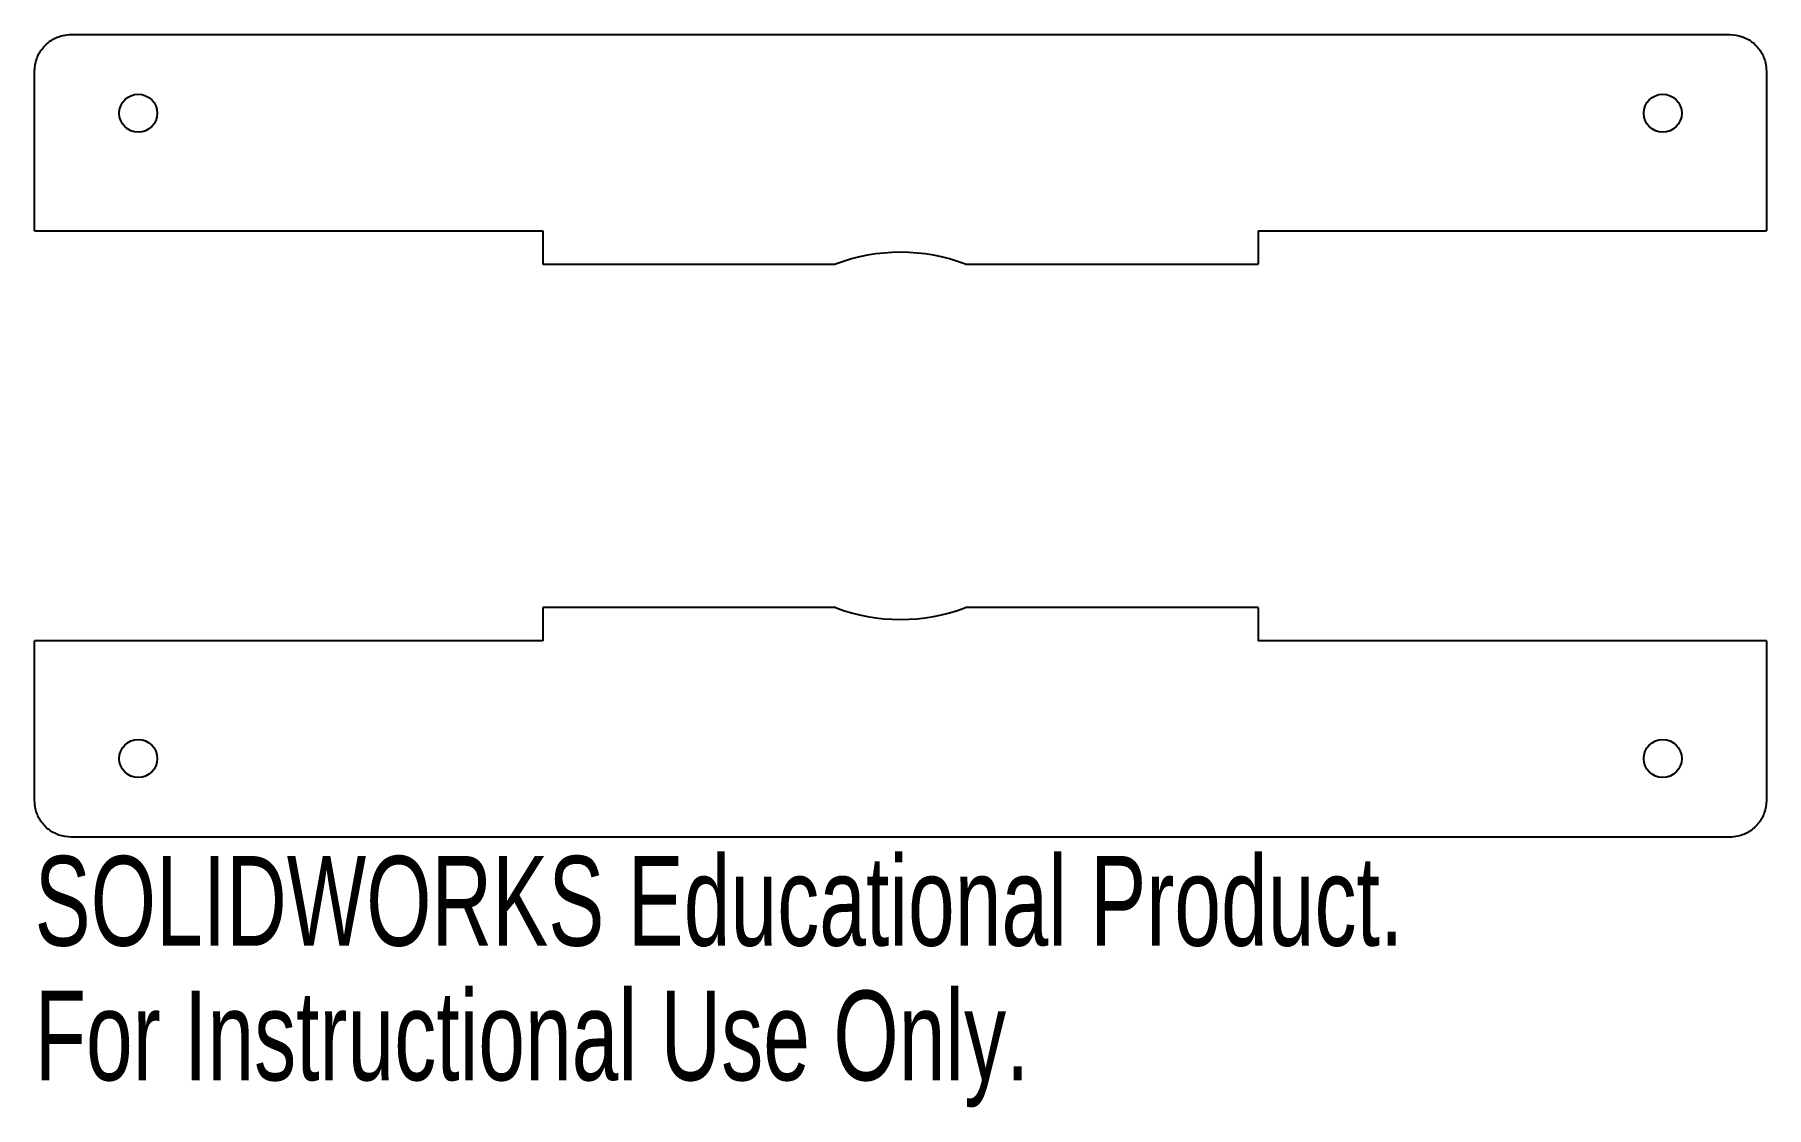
# Model space of a CAD drawing. Header units: millimetres. Extents: x -46.6 to 46.6, y -36.2 to 21.6.
import ezdxf

# ---------------------------------------------------------------- set-up
doc = ezdxf.new("R2010")
doc.units = ezdxf.units.MM
doc.styles.add('SLDTEXTSTYLE0', font='TXT', dxfattribs={"width": 0.7})

msp = doc.modelspace()

# ---------------------------------------------------------------- linework, layer by layer
at = {"color": 7, "linetype": 'Continuous', "lineweight": 25}
for p, q in [((-44.648, 21.616), (44.648, 21.616)), ((-46.616, 11.049), (-46.616, 19.648)), ((-46.616, 11.049), (-19.25, 11.049)), ((-19.25, 11.049), (-19.25, 9.25)), ((19.25, 11.049), (19.25, 9.25)), ((19.25, 11.049), (46.616, 11.049)), ((-19.25, 9.25), (-3.5, 9.25)), ((3.5, 9.25), (19.25, 9.25)), ((-3.5, -9.25), (-19.25, -9.25)), ((-19.25, -9.25), (-19.25, -11.049)), ((19.25, -9.25), (3.5, -9.25)), ((19.25, -9.25), (19.25, -11.049)), ((-19.25, -11.049), (-46.616, -11.049)), ((-46.616, -19.648), (-46.616, -11.049)), ((46.616, -11.049), (19.25, -11.049)), ((44.648, -21.616), (-44.648, -21.616))]:
    msp.add_line(p, q, dxfattribs=at)
for centre in [(-41.039, 17.382), (41.039, 17.382), (-41.039, -17.382), (41.039, -17.382)]:
    msp.add_circle(centre, 1.025, dxfattribs=at)
for start, end in [(69.27475, 110.72525), (249.27475, 290.72525)]:
    msp.add_arc((0, 0), 9.89, start, end, dxfattribs=at)
for points in [[(-46.616, 19.648), (-46.616, 19.87), (-46.578, 20.095), (-46.505, 20.305), (-46.432, 20.515), (-46.321, 20.715), (-46.182, 20.889), (-46.045, 21.059), (-45.876, 21.208), (-45.69, 21.322), (-45.505, 21.436), (-45.298, 21.52), (-45.087, 21.568), (-44.943, 21.6), (-44.795, 21.616), (-44.648, 21.616)], [(44.648, 21.616), (44.87, 21.616), (45.095, 21.578), (45.305, 21.505), (45.515, 21.432), (45.715, 21.321), (45.889, 21.182), (46.059, 21.045), (46.208, 20.876), (46.322, 20.69), (46.436, 20.505), (46.52, 20.298), (46.568, 20.087), (46.6, 19.943), (46.616, 19.795), (46.616, 19.648)], [(-44.648, -21.616), (-44.87, -21.616), (-45.095, -21.578), (-45.305, -21.505), (-45.515, -21.432), (-45.715, -21.321), (-45.889, -21.182), (-46.059, -21.045), (-46.208, -20.876), (-46.322, -20.69), (-46.436, -20.505), (-46.52, -20.298), (-46.568, -20.087), (-46.6, -19.943), (-46.616, -19.795), (-46.616, -19.648)], [(46.616, -19.648), (46.616, -19.87), (46.578, -20.095), (46.505, -20.305), (46.432, -20.515), (46.321, -20.715), (46.182, -20.889), (46.045, -21.059), (45.876, -21.208), (45.69, -21.322), (45.505, -21.436), (45.298, -21.52), (45.087, -21.568), (44.943, -21.6), (44.795, -21.616), (44.648, -21.616)]]:
    msp.add_open_spline(points, degree=3, knots=[0, 0, 0, 0, 0.000666515, 0.000666515, 0.000666515, 0.00133387, 0.00133387, 0.00133387, 0.00198984, 0.00198984, 0.00198984, 0.002640937, 0.002640937, 0.002640937, 0.003078689, 0.003078689, 0.003078689, 0.003078689], dxfattribs=at)
for points in [[(46.616, 19.648), (46.616, 16.782), (46.616, 13.915), (46.616, 11.049)], [(46.616, -11.049), (46.616, -13.915), (46.616, -16.782), (46.616, -19.648)]]:
    msp.add_open_spline(points, degree=3, dxfattribs=at)

# ---------------------------------------------------------------- texts
at = {"color": 7, "linetype": 'Continuous', "char_height": 4.83362, "attachment_point": 1, "style": 'SLDTEXTSTYLE0'}
for s, insert in [('SOLIDWORKS Educational Product.', (-46.616, -22.635)), ('For Instructional Use Only.', (-46.616, -29.886))]:
    msp.add_mtext(s, dxfattribs=dict(at, insert=insert))

doc.saveas('drawing.dxf')
